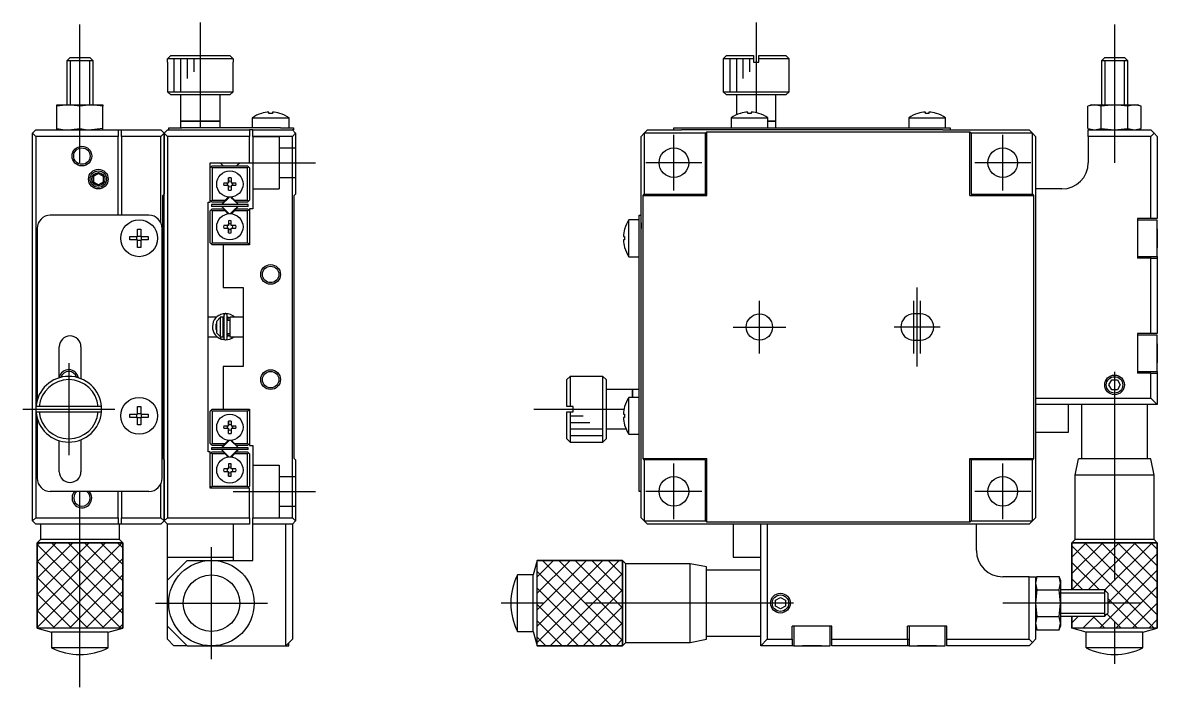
# Model space of a CAD drawing. Extents: x -7 to 351, y 10 to 246.
# Drawn here: x 178.4 to 350.9, y 83.6 to 184.7 of the extents above; entities that cross this region are included whole.
import ezdxf

# ---------------------------------------------------------------- set-up
doc = ezdxf.new("R2010")
doc.units = 0
doc.linetypes.add('CENTER', pattern=[50.8, 31.75, -6.35, 6.35, -6.35])
doc.linetypes.add('DASHED', pattern=[19.05, 12.7, -6.35])
doc.layers.get('0').update_dxf_attribs({"linetype": 'CONTINUOUS'})
doc.layers.add('CENTER', color=1, linetype='CENTER')

msp = doc.modelspace()

# ---------------------------------------------------------------- linework, layer by layer
at = {"color": 7, "linetype": 'CONTINUOUS'}
for p, q in [((185.56, 179.44), (185.31, 179.19)), ((185.56, 179.44), (188.56, 179.44)), ((188.81, 179.19), (188.56, 179.44)), ((200.37, 179.24), (200.88, 179.74)), ((200.88, 179.74), (209.84, 179.74)), ((209.84, 179.74), (210.34, 179.24)), ((285.38, 179.74), (284.88, 179.24)), ((285.38, 179.74), (289.48, 179.74)), ((289.48, 179.74), (289.48, 179.24)), ((290.28, 179.74), (294.38, 179.74)), ((290.28, 179.24), (290.28, 179.74)), ((294.88, 179.24), (294.38, 179.74)), ((342.88, 179.44), (342.63, 179.19)), ((342.88, 179.44), (345.88, 179.44)), ((346.13, 179.19), (345.88, 179.44)), ((185.31, 179.19), (185.06, 178.94)), ((189.06, 178.94), (185.06, 178.94)), ((185.06, 178.94), (185.06, 172.24)), ((189.06, 178.94), (188.81, 179.19)), ((189.06, 172.24), (189.06, 178.94)), ((200.36, 178.74), (200.37, 178.74)), ((200.36, 178.74), (200.36, 174.24)), ((210.34, 179.24), (200.37, 179.24)), ((200.37, 178.74), (200.37, 179.24)), ((210.34, 179.24), (210.34, 178.74)), ((210.34, 178.74), (210.36, 178.74)), ((210.36, 174.24), (210.36, 178.74)), ((289.48, 179.24), (284.88, 179.24)), ((284.88, 179.24), (284.88, 174.24)), ((289.48, 179.24), (289.48, 178.74)), ((289.48, 178.74), (290.28, 178.74)), ((294.88, 179.24), (290.28, 179.24)), ((290.28, 178.74), (290.28, 179.24)), ((294.88, 174.24), (294.88, 179.24)), ((342.63, 179.19), (342.38, 178.94)), ((346.38, 178.94), (342.38, 178.94)), ((342.38, 178.94), (342.38, 172.24)), ((346.38, 178.94), (346.13, 179.19)), ((346.38, 172.24), (346.38, 178.94)), ((200.36, 174.24), (210.36, 174.24)), ((200.36, 174.24), (200.86, 173.74)), ((209.86, 173.74), (200.86, 173.74)), ((202.36, 173.74), (202.36, 169.74)), ((208.36, 169.74), (208.36, 173.74)), ((209.86, 173.74), (210.36, 174.24)), ((284.88, 174.24), (289.88, 174.24)), ((284.88, 174.24), (285.38, 173.74)), ((289.88, 173.74), (285.38, 173.74)), ((286.88, 173.74), (286.88, 170.72)), ((289.88, 174.24), (294.88, 174.24)), ((294.38, 173.74), (289.88, 173.74)), ((292.88, 169.74), (292.88, 173.74)), ((294.38, 173.74), (294.88, 174.24)), ((185.31, 172.24), (183.56, 172.04)), ((183.56, 172.04), (183.56, 172.24)), ((183.56, 172.24), (185.31, 172.24)), ((183.56, 168.63), (183.56, 172.04)), ((187.06, 172.04), (185.31, 172.24)), ((185.31, 172.24), (188.81, 172.24)), ((188.81, 172.24), (187.06, 172.04)), ((187.06, 168.63), (187.06, 172.04)), ((188.81, 172.24), (190.56, 172.24)), ((190.56, 172.04), (188.81, 172.24)), ((190.56, 172.04), (188.81, 172.24)), ((190.56, 172.24), (190.56, 172.04)), ((190.56, 168.44), (190.56, 172.04)), ((214.66, 170.93), (214.66, 170.94)), ((215.8, 170.93), (215.8, 171.12)), ((216.32, 170.93), (215.8, 170.93)), ((216.32, 171.12), (216.32, 170.93)), ((217.46, 170.94), (217.46, 170.93)), ((287.48, 170.93), (287.48, 170.94)), ((288.62, 170.93), (288.62, 171.12)), ((289.14, 170.93), (288.62, 170.93)), ((289.14, 171.12), (289.14, 170.93)), ((290.28, 170.94), (290.28, 170.93)), ((314.48, 170.93), (314.48, 170.94)), ((315.62, 170.93), (315.62, 171.12)), ((316.14, 170.93), (315.62, 170.93)), ((316.14, 171.12), (316.14, 170.93)), ((317.28, 170.94), (317.28, 170.93)), ((341.35, 172.24), (340.34, 172.04)), ((340.88, 172.24), (340.34, 172.04)), ((340.34, 168.63), (340.34, 172.04)), ((340.88, 172.24), (341.35, 172.24)), ((342.36, 172.04), (341.35, 172.24)), ((341.35, 172.24), (344.38, 172.24)), ((344.38, 172.24), (342.36, 172.04)), ((342.36, 168.63), (342.36, 172.04)), ((346.4, 172.04), (344.38, 172.24)), ((344.38, 172.24), (347.41, 172.24)), ((347.41, 172.24), (346.4, 172.04)), ((346.4, 168.63), (346.4, 172.04)), ((348.42, 172.04), (347.41, 172.24)), ((347.41, 172.24), (347.88, 172.24)), ((348.42, 172.04), (347.88, 172.24)), ((348.42, 168.63), (348.42, 172.04)), ((202.36, 169.74), (208.36, 169.74)), ((208.36, 169.74), (202.36, 169.74)), ((202.36, 169.74), (202.36, 168.74)), ((208.36, 168.74), (208.36, 169.74)), ((213.26, 170.28), (218.86, 170.28)), ((213.26, 170.28), (213.26, 168.74)), ((218.86, 168.74), (218.86, 170.28)), ((286.08, 170.28), (291.68, 170.28)), ((286.08, 170.28), (286.08, 168.74)), ((291.68, 168.74), (291.68, 170.28)), ((291.68, 169.74), (292.88, 169.74)), ((292.88, 169.74), (291.68, 169.74)), ((292.88, 168.74), (292.88, 169.74)), ((313.08, 170.28), (318.68, 170.28)), ((313.08, 170.28), (313.08, 168.74)), ((318.68, 168.74), (318.68, 170.28)), ((180.36, 168.44), (179.86, 167.94)), ((179.86, 167.94), (180.36, 167.44)), ((179.86, 108.94), (179.86, 167.94)), ((180.36, 168.44), (183.56, 168.44)), ((192.86, 167.44), (180.36, 167.44)), ((180.36, 167.44), (180.36, 125.94)), ((183.56, 168.63), (184.79, 168.46)), ((183.56, 168.44), (183.56, 168.63)), ((183.56, 168.44), (190.56, 168.44)), ((184.79, 168.46), (185.16, 168.44)), ((185.16, 168.44), (185.31, 168.44)), ((185.31, 168.44), (187.06, 168.63)), ((187.06, 168.63), (188.22, 168.44)), ((190.56, 168.63), (188.81, 168.44)), ((190.56, 168.44), (192.86, 168.44)), ((192.86, 168.44), (193.36, 168.44)), ((192.86, 168.44), (192.86, 167.44)), ((192.86, 155.44), (192.86, 167.44)), ((193.36, 168.44), (199.36, 168.44)), ((193.36, 167.44), (193.36, 168.44)), ((193.36, 167.44), (193.36, 155.44)), ((199.36, 167.44), (193.36, 167.44)), ((199.36, 168.44), (199.86, 167.94)), ((199.86, 167.94), (199.36, 167.44)), ((199.36, 154.31), (199.36, 167.44)), ((200.36, 168.44), (199.86, 167.94)), ((199.86, 167.94), (200.36, 167.44)), ((199.86, 108.94), (199.86, 167.94)), ((199.86, 167.94), (199.86, 158.64)), ((200.36, 168.44), (212.86, 168.44)), ((212.86, 167.44), (200.36, 167.44)), ((200.36, 167.44), (200.36, 109.44)), ((200.56, 168.44), (200.56, 168.74)), ((200.56, 168.74), (202.56, 168.74)), ((217.56, 168.74), (202.56, 168.74)), ((213.36, 168.44), (212.86, 168.44)), ((212.86, 168.44), (212.86, 167.44)), ((212.86, 163.44), (212.86, 167.44)), ((213.36, 168.44), (219.36, 168.44)), ((213.36, 167.44), (213.36, 168.44)), ((213.36, 167.44), (213.36, 156.44)), ((219.36, 167.44), (213.36, 167.44)), ((217.56, 168.74), (219.56, 168.74)), ((219.56, 168.44), (219.36, 168.44)), ((219.36, 168.44), (219.86, 167.94)), ((219.86, 167.94), (219.36, 167.44)), ((219.36, 109.44), (219.36, 167.44)), ((219.56, 168.74), (219.56, 168.44)), ((219.86, 167.94), (219.86, 158.64)), ((272.88, 167.94), (272.38, 167.44)), ((272.38, 109.44), (272.38, 167.44)), ((273.38, 168.44), (272.88, 167.94)), ((272.88, 167.94), (272.88, 158.64)), ((282.18, 167.94), (272.88, 167.94)), ((273.38, 168.44), (278.51, 168.44)), ((277.38, 168.44), (277.38, 168.74)), ((277.38, 168.74), (279.38, 168.74)), ((279.38, 168.44), (278.51, 168.44)), ((279.38, 168.74), (317.38, 168.74)), ((317.38, 168.44), (279.38, 168.44)), ((282.18, 167.94), (282.38, 168.14)), ((282.18, 158.64), (282.18, 167.94)), ((282.38, 158.44), (282.38, 168.14)), ((282.38, 168.14), (322.38, 168.14)), ((317.38, 168.74), (319.38, 168.74)), ((318.25, 168.44), (317.38, 168.44)), ((318.25, 168.44), (331.38, 168.44)), ((319.38, 168.74), (319.38, 168.44)), ((322.38, 158.44), (322.38, 168.14)), ((322.38, 168.14), (322.58, 167.94)), ((322.58, 167.94), (322.58, 158.64)), ((331.88, 167.94), (322.58, 167.94)), ((331.88, 167.94), (331.38, 168.44)), ((331.88, 158.64), (331.88, 167.94)), ((332.38, 167.44), (331.88, 167.94)), ((332.38, 167.44), (332.38, 109.44)), ((340.34, 168.63), (341.35, 168.44)), ((340.34, 168.63), (340.88, 168.44)), ((340.38, 167.44), (340.38, 168.44)), ((340.38, 168.44), (349.88, 168.44)), ((340.38, 167.44), (340.38, 163.44)), ((349.88, 167.44), (340.38, 167.44)), ((341.35, 168.44), (342.36, 168.63)), ((342.36, 168.63), (344.38, 168.44)), ((344.38, 168.44), (346.4, 168.63)), ((346.4, 168.63), (347.41, 168.44)), ((347.41, 168.44), (348.42, 168.63)), ((347.88, 168.44), (348.42, 168.63)), ((350.38, 167.94), (349.88, 168.44)), ((350.38, 167.94), (349.88, 167.44)), ((349.88, 154.94), (349.88, 167.44)), ((350.88, 167.44), (350.38, 167.94)), ((350.88, 167.44), (350.88, 154.94)), ((206.86, 163.44), (212.86, 163.44)), ((206.86, 157.44), (206.86, 163.44)), ((206.86, 162.64), (207.01, 162.79)), ((207.16, 162.94), (207.01, 162.79)), ((207.01, 162.79), (207.16, 162.64)), ((207.16, 162.94), (212.56, 162.94)), ((207.16, 162.64), (207.16, 157.74)), ((212.56, 162.64), (207.16, 162.64)), ((208.36, 163.44), (208.61, 163.19)), ((208.61, 163.19), (208.86, 162.94)), ((210.86, 162.94), (211.11, 163.19)), ((211.11, 163.19), (211.36, 163.44)), ((212.71, 162.79), (212.56, 162.94)), ((212.56, 162.64), (212.71, 162.79)), ((212.56, 157.74), (212.56, 162.64)), ((212.71, 162.79), (212.86, 162.64)), ((212.86, 162.64), (212.86, 157.74)), ((189.11, 161.37), (189.86, 161.8)), ((189.86, 161.8), (189.11, 161.37)), ((189.11, 160.5), (189.11, 161.37)), ((189.11, 161.37), (189.11, 160.5)), ((189.86, 160.07), (189.11, 160.5)), ((189.11, 160.5), (189.86, 160.07)), ((189.86, 161.8), (190.61, 161.37)), ((190.61, 160.5), (189.86, 160.07)), ((190.61, 161.37), (190.61, 160.5)), ((209.66, 160.39), (209.66, 161.12)), ((209.66, 161.12), (209.66, 160.57)), ((209.66, 160.57), (209.66, 160.39)), ((210.06, 161.12), (210.06, 160.39)), ((208.93, 160.39), (209.66, 160.39)), ((209.66, 159.99), (208.93, 159.99)), ((209.66, 159.26), (209.66, 159.99)), ((209.66, 159.99), (209.66, 159.8)), ((209.66, 159.26), (209.66, 159.8)), ((210.06, 160.39), (210.79, 160.39)), ((210.79, 159.99), (210.06, 159.99)), ((210.06, 159.99), (210.06, 159.26)), ((336.38, 159.44), (332.38, 159.44)), ((199.66, 158.44), (199.86, 158.64)), ((199.66, 118.44), (199.66, 158.44)), ((206.56, 157.44), (206.86, 157.44)), ((206.56, 119.44), (206.56, 157.44)), ((207.01, 157.59), (206.86, 157.74)), ((207.16, 157.74), (207.01, 157.59)), ((207.01, 157.59), (207.16, 157.44)), ((212.66, 157.09), (207.06, 157.09)), ((207.06, 157.09), (207.06, 156.79)), ((207.16, 157.74), (209.16, 157.74)), ((208.86, 157.44), (207.16, 157.44)), ((209.68, 158.17), (208.62, 157.11)), ((208.66, 157.09), (209.75, 158.17)), ((208.86, 157.44), (209.16, 157.74)), ((209.16, 157.74), (209.62, 158.2)), ((211.1, 157.11), (210.03, 158.17)), ((210.1, 158.2), (210.56, 157.74)), ((210.56, 157.74), (212.56, 157.74)), ((210.56, 157.74), (210.86, 157.44)), ((212.56, 157.44), (210.86, 157.44)), ((212.71, 157.59), (212.56, 157.74)), ((212.56, 157.44), (212.71, 157.59)), ((212.66, 156.79), (212.66, 157.09)), ((212.86, 157.74), (212.71, 157.59)), ((219.66, 158.44), (219.86, 158.64)), ((219.66, 118.44), (219.66, 158.44)), ((272.68, 158.44), (272.88, 158.64)), ((272.68, 118.44), (272.68, 158.44)), ((272.68, 158.44), (282.38, 158.44)), ((272.88, 158.64), (282.18, 158.64)), ((282.38, 158.44), (282.18, 158.64)), ((282.38, 158.44), (282.18, 158.64)), ((322.38, 158.44), (332.08, 158.44)), ((322.58, 158.64), (331.88, 158.64)), ((331.88, 158.64), (332.08, 158.44)), ((332.08, 158.44), (332.08, 118.44)), ((197.56, 155.44), (182.56, 155.44)), ((206.86, 156.14), (207.01, 156.29)), ((206.86, 151.24), (206.86, 156.14)), ((207.16, 156.44), (207.01, 156.29)), ((207.01, 156.29), (207.16, 156.14)), ((212.66, 156.79), (207.06, 156.79)), ((207.16, 156.44), (208.86, 156.44)), ((207.16, 156.14), (207.16, 151.24)), ((209.16, 156.14), (207.16, 156.14)), ((208.62, 156.76), (209.68, 155.7)), ((209.16, 156.14), (208.86, 156.44)), ((209.62, 155.67), (209.16, 156.14)), ((210.53, 156.27), (209.96, 155.7)), ((210.03, 155.7), (211.1, 156.76)), ((210.56, 156.14), (210.1, 155.67)), ((211.05, 156.79), (210.53, 156.27)), ((210.86, 156.44), (210.56, 156.14)), ((212.56, 156.14), (210.56, 156.14)), ((210.86, 156.44), (212.56, 156.44)), ((212.71, 156.29), (212.56, 156.44)), ((212.56, 156.14), (212.71, 156.29)), ((212.56, 151.24), (212.56, 156.14)), ((212.71, 156.29), (212.86, 156.14)), ((212.86, 156.44), (212.86, 150.94)), ((213.36, 156.44), (212.86, 156.44)), ((272.08, 155.44), (272.38, 155.44)), ((272.08, 153.44), (272.08, 155.44)), ((209.66, 153.89), (208.93, 153.89)), ((209.66, 154.62), (209.66, 153.89)), ((209.66, 154.62), (209.66, 154.07)), ((209.66, 153.89), (209.66, 154.07)), ((210.06, 153.89), (210.06, 154.62)), ((210.79, 153.89), (210.06, 153.89)), ((270.54, 149.14), (270.54, 154.74)), ((272.08, 154.74), (270.54, 154.74)), ((272.38, 154.31), (272.38, 153.44)), ((349.88, 154.94), (347.88, 154.94)), ((347.88, 154.94), (347.88, 148.94)), ((350.88, 154.69), (347.88, 154.69)), ((350.88, 154.94), (349.88, 154.94)), ((350.88, 151.94), (350.88, 154.69)), ((350.88, 149.19), (350.88, 154.69)), ((180.56, 153.44), (180.56, 127.34)), ((194.66, 151.68), (194.66, 152.2)), ((194.66, 152.2), (195.8, 152.2)), ((195.73, 151.68), (195.73, 152.2)), ((195.8, 153.34), (196.32, 153.34)), ((195.8, 152.2), (195.8, 153.34)), ((195.8, 152.27), (196.32, 152.27)), ((196.32, 153.34), (196.32, 152.2)), ((196.32, 152.2), (197.46, 152.2)), ((196.39, 152.2), (196.39, 151.68)), ((197.46, 152.2), (197.46, 151.68)), ((199.56, 115.44), (199.56, 153.44)), ((208.93, 153.49), (209.66, 153.49)), ((209.66, 153.49), (209.66, 152.76)), ((209.66, 153.3), (209.66, 153.49)), ((209.66, 152.76), (209.66, 153.3)), ((210.06, 153.49), (210.79, 153.49)), ((210.06, 152.76), (210.06, 153.49)), ((269.7, 152.2), (269.89, 152.2)), ((269.88, 153.34), (269.89, 153.34)), ((269.89, 152.2), (269.89, 151.68)), ((272.08, 115.44), (272.08, 153.44)), ((350.88, 152.66), (350.88, 153.38)), ((350.88, 153.38), (350.88, 152.66)), ((350.88, 151.22), (350.88, 152.66)), ((350.88, 152.66), (350.88, 151.22)), ((350.88, 149.19), (350.88, 151.94)), ((195.8, 151.68), (194.66, 151.68)), ((195.8, 150.54), (195.8, 151.68)), ((196.32, 151.61), (195.8, 151.61)), ((196.32, 150.54), (195.8, 150.54)), ((196.32, 151.68), (196.32, 150.54)), ((197.46, 151.68), (196.32, 151.68)), ((207.01, 151.09), (206.86, 151.24)), ((207.16, 151.24), (207.01, 151.09)), ((207.01, 151.09), (207.16, 150.94)), ((207.16, 151.24), (212.56, 151.24)), ((208.86, 150.94), (207.16, 150.94)), ((208.86, 150.94), (208.86, 144.44)), ((212.86, 150.94), (208.86, 150.94)), ((212.71, 151.09), (212.56, 151.24)), ((212.56, 150.94), (212.71, 151.09)), ((212.86, 151.24), (212.71, 151.09)), ((269.89, 151.68), (269.7, 151.68)), ((269.89, 150.54), (269.88, 150.53)), ((350.88, 150.49), (350.88, 151.22)), ((350.88, 151.22), (350.88, 150.49)), ((270.54, 149.14), (272.08, 149.14)), ((347.88, 149.19), (350.88, 149.19)), ((349.88, 148.94), (347.88, 148.94)), ((349.88, 148.94), (349.88, 149.19)), ((349.88, 137.44), (349.88, 148.94)), ((349.88, 148.94), (350.88, 148.94)), ((350.88, 149.19), (350.88, 148.94)), ((350.88, 148.94), (350.88, 137.44)), ((208.86, 144.44), (211.86, 144.44)), ((211.86, 144.44), (211.86, 132.44)), ((207.82, 139.94), (206.56, 139.94)), ((207.86, 139.35), (208.36, 139.88)), ((208.36, 139.94), (208.36, 139.88)), ((208.86, 139.94), (208.36, 139.94)), ((208.36, 139.88), (208.36, 136.99)), ((208.48, 140.35), (208.42, 140.33)), ((208.79, 139.94), (208.96, 139.97)), ((208.86, 136.94), (208.86, 139.94)), ((208.86, 139.84), (208.96, 139.64)), ((208.96, 140.24), (208.96, 136.74)), ((209.46, 136.74), (209.46, 140.24)), ((209.46, 139.97), (209.86, 139.85)), ((209.56, 139.94), (209.56, 139.44)), ((209.62, 139.94), (209.56, 139.94)), ((209.86, 139.94), (209.86, 136.94)), ((211.86, 139.94), (209.86, 139.94)), ((314.88, 140.44), (313.88, 140.44)), ((207.86, 137.52), (207.86, 139.35)), ((208.96, 139.44), (208.86, 139.44)), ((208.96, 139.44), (208.86, 139.44)), ((209.56, 139.44), (209.46, 139.44)), ((209.86, 139.44), (209.46, 139.44)), ((206.56, 136.94), (207.95, 136.94)), ((208.36, 136.99), (207.86, 137.52)), ((208.34, 136.69), (208.42, 136.66)), ((208.36, 136.99), (208.36, 136.94)), ((208.36, 136.94), (208.86, 136.94)), ((208.41, 136.66), (208.5, 136.94)), ((208.42, 136.68), (208.41, 136.67)), ((208.41, 136.67), (208.41, 136.67)), ((208.41, 136.67), (208.41, 136.66)), ((208.41, 136.66), (208.42, 136.66)), ((208.43, 136.73), (208.42, 136.72)), ((208.42, 136.72), (208.42, 136.7)), ((208.42, 136.7), (208.42, 136.69)), ((208.42, 136.69), (208.42, 136.68)), ((208.42, 136.66), (208.45, 136.64)), ((208.42, 136.66), (208.42, 136.66)), ((208.44, 136.76), (208.43, 136.75)), ((208.43, 136.75), (208.43, 136.73)), ((208.45, 136.8), (208.44, 136.78)), ((208.44, 136.78), (208.44, 136.76)), ((208.46, 136.82), (208.45, 136.8)), ((208.45, 136.64), (208.49, 136.63)), ((208.47, 136.86), (208.46, 136.84)), ((208.46, 136.84), (208.46, 136.82)), ((208.48, 136.88), (208.47, 136.86)), ((208.47, 136.63), (209.18, 136.5)), ((208.49, 136.9), (208.48, 136.88)), ((208.5, 136.92), (208.49, 136.9)), ((208.49, 136.63), (208.52, 136.62)), ((208.51, 136.94), (208.5, 136.92)), ((208.52, 136.62), (208.56, 136.61)), ((208.56, 136.61), (208.59, 136.6)), ((208.59, 136.6), (208.63, 136.6)), ((208.63, 136.6), (208.67, 136.6)), ((208.67, 136.6), (208.7, 136.6)), ((208.7, 136.6), (208.74, 136.6)), ((208.74, 136.6), (208.78, 136.6)), ((208.78, 136.6), (208.81, 136.6)), ((208.81, 136.6), (208.85, 136.61)), ((208.85, 136.61), (208.89, 136.62)), ((208.86, 137.44), (208.96, 137.44)), ((208.86, 137.44), (208.96, 137.44)), ((208.96, 137.35), (208.86, 137.15)), ((208.89, 136.62), (208.92, 136.63)), ((208.92, 136.63), (208.96, 136.64)), ((208.96, 136.64), (208.98, 136.64)), ((209.46, 137.44), (209.56, 137.44)), ((209.46, 137.44), (209.86, 137.44)), ((209.86, 137.14), (209.46, 137.01)), ((209.56, 137.44), (209.56, 137.04)), ((209.86, 136.94), (211.86, 136.94)), ((313.88, 136.44), (314.88, 136.44)), ((349.88, 137.44), (347.88, 137.44)), ((347.88, 137.44), (347.88, 131.44)), ((350.88, 137.19), (347.88, 137.19)), ((350.88, 137.44), (349.88, 137.44)), ((350.88, 134.44), (350.88, 137.19)), ((350.88, 131.69), (350.88, 137.19)), ((183.91, 130.72), (183.91, 135.44)), ((187.21, 135.44), (187.21, 130.58)), ((350.88, 135.16), (350.88, 135.88)), ((350.88, 135.88), (350.88, 135.16)), ((350.88, 133.72), (350.88, 135.16)), ((350.88, 135.16), (350.88, 133.72)), ((350.88, 131.69), (350.88, 134.44)), ((350.88, 132.99), (350.88, 133.72)), ((350.88, 133.72), (350.88, 132.99)), ((208.86, 132.44), (208.86, 125.94)), ((211.86, 132.44), (208.86, 132.44)), ((347.88, 131.69), (350.88, 131.69)), ((349.88, 131.44), (347.88, 131.44)), ((349.88, 127.64), (349.88, 131.44)), ((349.88, 131.44), (350.88, 131.44)), ((350.88, 131.69), (350.88, 131.44)), ((350.88, 131.44), (350.88, 126.64)), ((261.58, 130.94), (261.08, 130.44)), ((261.08, 126.34), (261.08, 130.44)), ((261.58, 130.94), (261.58, 126.34)), ((266.58, 130.94), (261.58, 130.94)), ((266.58, 125.94), (266.58, 130.94)), ((267.08, 130.44), (266.58, 130.94)), ((267.08, 130.44), (267.08, 125.94)), ((343.52, 129.64), (343.95, 130.39)), ((343.95, 128.89), (343.52, 129.64)), ((343.95, 130.39), (344.82, 130.39)), ((344.82, 130.39), (345.25, 129.64)), ((345.25, 129.64), (344.82, 128.89)), ((271.08, 128.94), (267.08, 128.94)), ((270.54, 122.14), (270.54, 127.74)), ((272.08, 127.74), (270.54, 127.74)), ((271.08, 127.74), (271.08, 128.94)), ((271.08, 128.94), (271.08, 127.74)), ((272.08, 128.94), (271.08, 128.94)), ((344.82, 128.89), (343.95, 128.89)), ((180.88, 126.34), (180.37, 126.34)), ((189.84, 126.34), (180.88, 126.34)), ((190.34, 126.34), (189.84, 126.34)), ((195.8, 126.34), (196.32, 126.34)), ((195.8, 125.2), (195.8, 126.34)), ((196.32, 126.34), (196.32, 125.2)), ((261.58, 126.34), (261.08, 126.34)), ((262.08, 126.34), (261.58, 126.34)), ((262.08, 125.54), (262.08, 126.34)), ((269.88, 126.34), (269.89, 126.34)), ((332.38, 127.64), (349.88, 127.64)), ((350.88, 126.64), (332.38, 126.64)), ((337.38, 122.44), (337.38, 126.64)), ((339.38, 126.64), (339.38, 118.39)), ((349.38, 118.39), (349.38, 126.64)), ((349.88, 127.64), (350.88, 126.64)), ((180.36, 125.94), (180.36, 109.44)), ((180.37, 125.54), (180.88, 125.54)), ((180.56, 124.54), (180.56, 115.44)), ((180.88, 125.54), (189.84, 125.54)), ((189.84, 125.54), (190.34, 125.54)), ((194.66, 124.68), (194.66, 125.2)), ((194.66, 125.2), (195.8, 125.2)), ((195.8, 124.68), (194.66, 124.68)), ((195.73, 124.68), (195.73, 125.2)), ((195.8, 125.27), (196.32, 125.27)), ((195.8, 123.54), (195.8, 124.68)), ((196.32, 124.61), (195.8, 124.61)), ((196.32, 125.2), (197.46, 125.2)), ((196.32, 124.68), (196.32, 123.54)), ((197.46, 124.68), (196.32, 124.68)), ((196.39, 125.2), (196.39, 124.68)), ((197.46, 125.2), (197.46, 124.68)), ((206.86, 125.64), (207.01, 125.79)), ((206.86, 120.74), (206.86, 125.64)), ((207.16, 125.94), (207.01, 125.79)), ((207.01, 125.79), (207.16, 125.64)), ((207.16, 125.94), (208.86, 125.94)), ((207.16, 125.64), (207.16, 120.74)), ((212.56, 125.64), (207.16, 125.64)), ((208.86, 125.94), (212.86, 125.94)), ((212.71, 125.79), (212.56, 125.94)), ((212.56, 125.64), (212.71, 125.79)), ((212.56, 120.74), (212.56, 125.64)), ((212.71, 125.79), (212.86, 125.64)), ((212.86, 125.94), (212.86, 120.44)), ((261.08, 121.44), (261.08, 125.54)), ((261.08, 125.54), (261.58, 125.54)), ((261.58, 125.54), (261.58, 120.94)), ((261.58, 125.54), (262.08, 125.54)), ((266.58, 120.94), (266.58, 125.94)), ((267.08, 125.94), (267.08, 121.44)), ((269.7, 125.2), (269.89, 125.2)), ((269.89, 124.68), (269.7, 124.68)), ((269.89, 125.2), (269.89, 124.68)), ((196.32, 123.54), (195.8, 123.54)), ((208.93, 123.39), (209.66, 123.39)), ((209.66, 122.99), (208.93, 122.99)), ((209.66, 123.39), (209.66, 124.12)), ((209.66, 124.12), (209.66, 123.57)), ((209.66, 123.57), (209.66, 123.39)), ((209.66, 122.26), (209.66, 122.99)), ((209.66, 122.99), (209.66, 122.8)), ((209.66, 122.26), (209.66, 122.8)), ((210.06, 124.12), (210.06, 123.39)), ((210.06, 123.39), (210.79, 123.39)), ((210.79, 122.99), (210.06, 122.99)), ((210.06, 122.99), (210.06, 122.26)), ((267.08, 122.94), (270.1, 122.94)), ((269.89, 123.54), (269.88, 123.53)), ((183.91, 116.44), (183.91, 121.15)), ((187.21, 121.29), (187.21, 116.44)), ((209.68, 121.17), (208.62, 120.11)), ((209.16, 120.74), (209.62, 121.2)), ((209.19, 120.61), (209.75, 121.17)), ((211.1, 120.11), (210.03, 121.17)), ((210.1, 121.2), (210.56, 120.74)), ((261.08, 121.44), (261.58, 120.94)), ((261.58, 120.94), (266.58, 120.94)), ((266.58, 120.94), (267.08, 121.44)), ((270.54, 122.14), (272.08, 122.14)), ((332.38, 122.44), (337.38, 122.44)), ((206.86, 119.44), (206.56, 119.44)), ((207.01, 120.59), (206.86, 120.74)), ((206.86, 113.94), (206.86, 119.44)), ((206.86, 119.14), (207.01, 119.29)), ((207.16, 120.74), (207.01, 120.59)), ((207.01, 120.59), (207.16, 120.44)), ((207.16, 119.44), (207.01, 119.29)), ((207.01, 119.29), (207.16, 119.14)), ((212.66, 120.09), (207.06, 120.09)), ((207.06, 120.09), (207.06, 119.79)), ((212.66, 119.79), (207.06, 119.79)), ((207.16, 120.74), (209.16, 120.74)), ((208.86, 120.44), (207.16, 120.44)), ((207.16, 119.44), (208.86, 119.44)), ((207.16, 119.14), (207.16, 114.24)), ((209.16, 119.14), (207.16, 119.14)), ((208.62, 119.76), (209.68, 118.7)), ((208.66, 120.09), (209.19, 120.61)), ((208.86, 120.44), (209.16, 120.74)), ((209.16, 119.14), (208.86, 119.44)), ((209.62, 118.67), (209.16, 119.14)), ((211.05, 119.79), (209.96, 118.7)), ((210.03, 118.7), (211.1, 119.76)), ((210.56, 119.14), (210.1, 118.67)), ((210.56, 120.74), (212.56, 120.74)), ((210.56, 120.74), (210.86, 120.44)), ((210.86, 119.44), (210.56, 119.14)), ((212.56, 119.14), (210.56, 119.14)), ((212.56, 120.44), (210.86, 120.44)), ((210.86, 119.44), (212.56, 119.44)), ((212.71, 120.59), (212.56, 120.74)), ((212.56, 120.44), (212.71, 120.59)), ((212.71, 119.29), (212.56, 119.44)), ((212.56, 119.14), (212.71, 119.29)), ((212.56, 114.24), (212.56, 119.14)), ((212.66, 119.79), (212.66, 120.09)), ((212.86, 120.74), (212.71, 120.59)), ((212.71, 119.29), (212.86, 119.14)), ((212.86, 120.44), (213.36, 120.44)), ((212.86, 119.14), (212.86, 114.24)), ((213.36, 120.44), (213.36, 109.44)), ((199.86, 118.24), (199.66, 118.44)), ((199.86, 118.24), (199.86, 108.94)), ((209.66, 117.62), (209.66, 116.89)), ((209.66, 117.62), (209.66, 117.07)), ((210.06, 116.89), (210.06, 117.62)), ((219.86, 118.24), (219.66, 118.44)), ((219.86, 118.24), (219.86, 108.94)), ((272.88, 118.24), (272.68, 118.44)), ((272.68, 118.44), (282.38, 118.44)), ((272.88, 118.24), (272.68, 118.44)), ((272.88, 118.24), (272.88, 108.94)), ((282.18, 118.24), (272.88, 118.24)), ((282.18, 108.94), (282.18, 118.24)), ((282.38, 108.74), (282.38, 118.44)), ((322.38, 108.74), (322.38, 118.44)), ((322.58, 118.24), (322.38, 118.44)), ((322.38, 118.44), (332.08, 118.44)), ((322.58, 118.24), (322.38, 118.44)), ((322.58, 118.24), (322.58, 108.94)), ((331.88, 118.24), (322.58, 118.24)), ((332.08, 118.44), (331.88, 118.24)), ((331.88, 108.94), (331.88, 118.24)), ((338.38, 115.89), (338.88, 118.39)), ((339.38, 118.39), (338.88, 118.39)), ((347.55, 118.39), (338.88, 118.39)), ((347.4, 118.39), (339.13, 118.39)), ((339.38, 118.39), (339.13, 118.39)), ((349.63, 118.39), (347.4, 118.39)), ((349.88, 118.39), (347.55, 118.39)), ((349.88, 118.39), (349.38, 118.39)), ((349.63, 118.39), (349.38, 118.39)), ((350.38, 115.89), (349.88, 118.39)), ((209.66, 116.89), (208.93, 116.89)), ((208.93, 116.49), (209.66, 116.49)), ((209.66, 116.89), (209.66, 117.07)), ((209.66, 116.49), (209.66, 115.76)), ((209.66, 116.3), (209.66, 116.49)), ((209.66, 115.76), (209.66, 116.3)), ((210.79, 116.89), (210.06, 116.89)), ((210.06, 115.76), (210.06, 116.49)), ((210.06, 116.49), (210.79, 116.49)), ((347.83, 115.89), (338.38, 115.89)), ((338.38, 106.14), (338.38, 115.89)), ((350.38, 115.89), (347.83, 115.89)), ((350.38, 106.14), (350.38, 115.89)), ((199.36, 109.44), (199.36, 114.56)), ((207.01, 114.09), (206.86, 114.24)), ((212.86, 113.94), (206.86, 113.94)), ((207.16, 114.24), (207.01, 114.09)), ((207.01, 114.09), (207.16, 113.94)), ((207.16, 114.24), (212.56, 114.24)), ((212.71, 114.09), (212.56, 114.24)), ((212.56, 113.94), (212.71, 114.09)), ((212.86, 114.24), (212.71, 114.09)), ((212.86, 109.44), (212.86, 113.94)), ((272.08, 113.44), (272.08, 115.44)), ((197.56, 113.44), (182.56, 113.44)), ((192.86, 109.44), (192.86, 113.44)), ((193.36, 113.44), (193.36, 109.44)), ((272.38, 113.44), (272.08, 113.44)), ((180.36, 109.44), (179.86, 108.94)), ((179.86, 108.94), (180.36, 108.44)), ((180.36, 109.44), (192.86, 109.44)), ((192.86, 109.44), (192.86, 108.44)), ((193.36, 109.44), (199.36, 109.44)), ((193.36, 108.44), (193.36, 109.44)), ((199.36, 109.44), (199.86, 108.94)), ((199.86, 108.94), (199.36, 108.44)), ((200.36, 109.44), (199.86, 108.94)), ((199.86, 108.94), (200.36, 108.44)), ((200.36, 109.44), (212.86, 109.44)), ((212.86, 109.44), (212.86, 108.44)), ((213.36, 109.44), (219.36, 109.44)), ((213.36, 108.44), (213.36, 109.44)), ((219.36, 109.44), (219.86, 108.94)), ((219.86, 108.94), (219.36, 108.44)), ((272.38, 109.44), (272.88, 108.94)), ((272.88, 108.94), (282.18, 108.94)), ((272.88, 108.94), (273.38, 108.44)), ((282.38, 108.74), (282.18, 108.94)), ((322.38, 108.74), (282.38, 108.74)), ((322.58, 108.94), (322.38, 108.74)), ((322.58, 108.94), (331.88, 108.94)), ((331.38, 108.44), (331.88, 108.94)), ((331.88, 108.94), (332.38, 109.44)), ((192.86, 108.44), (180.36, 108.44)), ((181.06, 108.44), (181.06, 106.14)), ((193.36, 108.44), (192.86, 108.44)), ((193.06, 106.14), (193.06, 108.44)), ((199.36, 108.44), (193.36, 108.44)), ((200.36, 103.44), (200.36, 108.44)), ((212.86, 108.44), (200.36, 108.44)), ((210.36, 108.44), (210.36, 103.44)), ((213.36, 102.94), (213.36, 108.44)), ((219.36, 108.44), (213.36, 108.44)), ((218.36, 89.94), (218.36, 108.44)), ((219.36, 108.44), (219.36, 90.94)), ((291.58, 108.44), (273.38, 108.44)), ((286.38, 108.44), (286.38, 103.44)), ((290.58, 89.94), (290.58, 108.44)), ((291.58, 108.44), (291.58, 90.94)), ((323.38, 108.44), (291.58, 108.44)), ((323.38, 108.44), (291.58, 108.44)), ((323.38, 104.44), (323.38, 108.44)), ((331.38, 108.44), (323.38, 108.44)), ((181.06, 106.14), (180.56, 105.64)), ((180.56, 92.64), (180.56, 105.64)), ((180.56, 105.64), (193.56, 105.64)), ((193.06, 106.14), (181.06, 106.14)), ((193.56, 105.64), (193.06, 106.14)), ((193.56, 105.64), (193.56, 92.64)), ((337.88, 105.64), (338.38, 106.14)), ((348.12, 105.64), (337.88, 105.64)), ((337.88, 105.64), (350.88, 105.64)), ((337.88, 105.64), (337.88, 98.44)), ((347.83, 106.14), (338.38, 106.14)), ((350.38, 106.14), (347.83, 106.14)), ((350.88, 105.64), (350.38, 106.14)), ((350.88, 105.64), (350.88, 92.64)), ((200.36, 103.44), (210.36, 103.44)), ((200.36, 99.94), (200.36, 103.44)), ((203.36, 102.94), (200.36, 99.94)), ((203.36, 102.94), (207.06, 102.94)), ((207.06, 102.94), (213.36, 102.94)), ((210.36, 103.44), (210.36, 102.94)), ((256.58, 102.94), (255.99, 100.74)), ((256.58, 102.94), (269.58, 102.94)), ((256.58, 89.94), (256.58, 102.94)), ((269.58, 92.7), (269.58, 102.94)), ((270.08, 102.44), (269.58, 102.94)), ((269.58, 102.94), (269.58, 89.94)), ((270.08, 92.99), (270.08, 102.44)), ((279.83, 102.44), (270.08, 102.44)), ((279.83, 92.99), (279.83, 102.44)), ((282.33, 101.94), (279.83, 102.44)), ((282.33, 101.44), (282.33, 101.94)), ((282.33, 93.27), (282.33, 101.94)), ((286.38, 103.44), (290.58, 103.44)), ((253.58, 93.96), (253.58, 100.74)), ((255.99, 100.74), (253.58, 100.74)), ((255.99, 93.96), (255.99, 100.74)), ((282.33, 93.42), (282.33, 101.69)), ((282.33, 101.44), (282.33, 101.69)), ((290.58, 101.44), (282.33, 101.44)), ((331.38, 100.44), (327.38, 100.44)), ((331.38, 90.94), (331.38, 100.44)), ((331.38, 100.44), (332.38, 100.44)), ((332.58, 100.48), (332.38, 99.47)), ((332.58, 100.48), (332.38, 99.94)), ((332.38, 100.44), (332.38, 90.94)), ((332.58, 100.48), (335.98, 100.48)), ((336.18, 99.47), (335.98, 100.48)), ((336.18, 99.94), (335.98, 100.48)), ((200.36, 92.94), (200.36, 99.94)), ((332.38, 99.47), (332.58, 98.46)), ((332.58, 98.46), (332.38, 96.44)), ((332.58, 98.46), (335.98, 98.46)), ((335.98, 98.46), (336.18, 99.47)), ((336.18, 96.44), (335.98, 98.46)), ((336.18, 99.94), (336.18, 99.47)), ((336.18, 99.47), (336.18, 96.44)), ((342.88, 98.44), (336.18, 98.44)), ((342.88, 94.44), (342.88, 98.44)), ((343.13, 98.19), (342.88, 98.44)), ((292.83, 96.87), (293.58, 97.3)), ((292.83, 96), (292.83, 96.87)), ((293.58, 97.3), (294.33, 96.87)), ((294.33, 96.87), (294.33, 96)), ((343.38, 97.94), (343.13, 98.19)), ((343.38, 97.94), (343.38, 94.94)), ((293.58, 95.57), (292.83, 96)), ((294.33, 96), (293.58, 95.57)), ((332.38, 96.44), (332.58, 94.42)), ((335.98, 94.42), (336.18, 96.44)), ((336.18, 96.44), (336.18, 93.41)), ((343.13, 94.69), (343.38, 94.94)), ((253.58, 92.14), (253.58, 93.96)), ((255.99, 92.14), (255.99, 93.96)), ((282.33, 91.19), (282.33, 93.42)), ((282.33, 90.94), (282.33, 93.27)), ((332.58, 94.42), (332.38, 93.41)), ((332.38, 93.41), (332.58, 92.4)), ((332.58, 94.42), (335.98, 94.42)), ((336.18, 93.41), (335.98, 94.42)), ((335.98, 92.4), (336.18, 93.41)), ((336.18, 94.44), (342.88, 94.44)), ((336.18, 93.41), (336.18, 92.94)), ((337.88, 94.44), (337.88, 92.64)), ((342.88, 94.44), (343.13, 94.69)), ((180.56, 92.64), (182.76, 92.05)), ((193.56, 92.64), (180.56, 92.64)), ((191.36, 92.05), (182.76, 92.05)), ((182.76, 92.05), (182.76, 89.64)), ((191.36, 92.05), (193.56, 92.64)), ((191.36, 89.64), (191.36, 92.05)), ((200.36, 90.94), (200.36, 92.94)), ((200.36, 92.94), (203.36, 89.94)), ((253.58, 92.14), (255.99, 92.14)), ((255.99, 92.14), (256.58, 89.94)), ((256.58, 89.94), (256.58, 92.7)), ((270.08, 90.44), (270.08, 92.99)), ((279.83, 90.44), (279.83, 92.99)), ((301.38, 92.94), (295.38, 92.94)), ((295.38, 90.94), (295.38, 92.94)), ((295.63, 92.94), (295.63, 89.94)), ((301.13, 89.94), (301.13, 92.94)), ((301.38, 90.94), (301.38, 92.94)), ((318.88, 92.94), (312.88, 92.94)), ((312.88, 90.94), (312.88, 92.94)), ((313.13, 92.94), (313.13, 89.94)), ((318.63, 89.94), (318.63, 92.94)), ((318.88, 90.94), (318.88, 92.94)), ((332.38, 92.94), (332.58, 92.4)), ((332.58, 92.4), (335.98, 92.4)), ((335.98, 92.4), (336.18, 92.94)), ((350.88, 92.64), (337.88, 92.64)), ((340.08, 92.05), (337.88, 92.64)), ((346.86, 92.05), (340.08, 92.05)), ((340.08, 89.64), (340.08, 92.05)), ((348.68, 92.05), (346.86, 92.05)), ((350.88, 92.64), (348.12, 92.64)), ((348.68, 92.05), (350.88, 92.64)), ((348.68, 89.64), (348.68, 92.05)), ((200.36, 90.94), (201.36, 89.94)), ((203.36, 89.94), (201.36, 89.94)), ((203.36, 89.94), (207.06, 89.94)), ((207.06, 89.94), (218.36, 89.94)), ((219.36, 90.94), (218.36, 89.94)), ((218.36, 89.94), (218.81, 89.94)), ((218.81, 89.94), (218.81, 90.39)), ((269.58, 89.94), (256.58, 89.94)), ((269.58, 89.94), (270.08, 90.44)), ((270.08, 90.44), (279.83, 90.44)), ((279.83, 90.44), (282.33, 90.94)), ((282.33, 90.94), (282.33, 91.44)), ((282.33, 91.19), (282.33, 91.44)), ((282.33, 91.44), (290.58, 91.44)), ((291.58, 90.94), (290.58, 89.94)), ((295.38, 89.94), (290.58, 89.94)), ((291.58, 90.94), (295.38, 90.94)), ((295.38, 90.94), (295.38, 89.94)), ((295.63, 89.94), (295.38, 89.94)), ((295.63, 89.94), (298.38, 89.94)), ((295.63, 89.94), (301.13, 89.94)), ((296.94, 89.94), (297.66, 89.94)), ((297.66, 89.94), (296.94, 89.94)), ((297.66, 89.94), (299.1, 89.94)), ((299.1, 89.94), (297.66, 89.94)), ((298.38, 89.94), (301.13, 89.94)), ((299.1, 89.94), (299.83, 89.94)), ((299.83, 89.94), (299.1, 89.94)), ((301.38, 90.94), (312.88, 90.94)), ((301.38, 89.94), (301.38, 90.94)), ((312.88, 89.94), (301.38, 89.94)), ((312.88, 90.94), (313.13, 90.94)), ((312.88, 90.94), (312.88, 89.94)), ((313.13, 89.94), (312.88, 89.94)), ((313.13, 89.94), (315.88, 89.94)), ((313.13, 89.94), (318.63, 89.94)), ((314.44, 89.94), (315.16, 89.94)), ((315.16, 89.94), (314.44, 89.94)), ((315.16, 89.94), (316.6, 89.94)), ((316.6, 89.94), (315.16, 89.94)), ((315.88, 89.94), (318.63, 89.94)), ((316.6, 89.94), (317.33, 89.94)), ((317.33, 89.94), (316.6, 89.94)), ((318.88, 90.94), (331.38, 90.94)), ((318.88, 89.94), (318.88, 90.94)), ((331.38, 89.94), (318.88, 89.94)), ((331.88, 90.44), (331.38, 90.94)), ((331.38, 89.94), (331.88, 90.44)), ((331.88, 90.44), (332.38, 90.94)), ((191.36, 89.64), (182.76, 89.64)), ((346.86, 89.64), (340.08, 89.64)), ((348.68, 89.64), (346.86, 89.64))]:
    msp.add_line(p, q, dxfattribs=at)
at = {"color": 3, "linetype": 'CONTINUOUS'}
for p, q in [((185.56, 178.94), (185.56, 172.24)), ((188.56, 172.24), (188.56, 178.94)), ((201.36, 179.24), (201.36, 174.24)), ((202.36, 179.24), (202.36, 174.24)), ((203.36, 179.24), (203.36, 176.24)), ((204.36, 179.24), (204.36, 177.24)), ((285.88, 179.24), (285.88, 174.24)), ((286.88, 179.24), (286.88, 174.24)), ((287.88, 179.24), (287.88, 176.24)), ((288.88, 179.24), (288.88, 177.24)), ((342.88, 178.94), (342.88, 172.24)), ((345.88, 172.24), (345.88, 178.94)), ((261.58, 124.94), (263.58, 124.94)), ((261.58, 123.94), (264.58, 123.94)), ((261.58, 122.94), (266.58, 122.94)), ((261.58, 121.94), (266.58, 121.94)), ((193.56, 105.64), (180.56, 105.64)), ((180.56, 105.64), (180.56, 92.64)), ((180.96, 105.64), (180.56, 105.24)), ((183.46, 105.64), (180.56, 102.74)), ((185.96, 105.64), (180.56, 100.24)), ((188.46, 105.64), (180.56, 97.74)), ((190.96, 105.64), (180.56, 95.24)), ((193.46, 105.64), (180.56, 92.74)), ((180.56, 105.34), (193.26, 92.64)), ((182.76, 105.64), (193.56, 94.84)), ((185.26, 105.64), (193.56, 97.34)), ((187.76, 105.64), (193.56, 99.84)), ((190.26, 105.64), (193.56, 102.34)), ((192.76, 105.64), (193.56, 104.84)), ((193.56, 92.64), (193.56, 105.64)), ((337.88, 98.44), (345.08, 105.64)), ((337.88, 105.64), (340.64, 105.64)), ((337.88, 100.94), (342.58, 105.64)), ((337.88, 103.44), (340.08, 105.64)), ((337.88, 98.44), (337.88, 105.64)), ((350.88, 94.64), (339.88, 105.64)), ((340.38, 98.44), (347.58, 105.64)), ((350.88, 97.14), (342.38, 105.64)), ((342.88, 98.44), (350.08, 105.64)), ((350.88, 99.64), (344.88, 105.64)), ((350.88, 102.14), (347.38, 105.64)), ((350.88, 105.64), (348.12, 105.64)), ((350.88, 104.64), (349.88, 105.64)), ((350.88, 92.64), (350.88, 105.64)), ((350.38, 92.64), (337.88, 105.14)), ((343.38, 96.44), (350.88, 103.94)), ((180.56, 102.84), (190.76, 92.64)), ((193.56, 103.24), (182.96, 92.64)), ((256.58, 92.7), (256.58, 102.94)), ((269.58, 102.94), (256.58, 102.94)), ((256.58, 100.44), (259.08, 102.94)), ((256.58, 97.94), (261.58, 102.94)), ((256.58, 95.44), (264.08, 102.94)), ((256.58, 92.94), (266.58, 102.94)), ((256.58, 90.44), (269.08, 102.94)), ((257.38, 102.94), (269.58, 90.74)), ((259.88, 102.94), (269.58, 93.24)), ((262.38, 102.94), (269.58, 95.74)), ((264.88, 102.94), (269.58, 98.24)), ((267.38, 102.94), (269.58, 100.74)), ((342.08, 98.44), (337.88, 102.64)), ((180.56, 100.34), (188.26, 92.64)), ((193.56, 100.74), (185.46, 92.64)), ((256.58, 101.24), (267.88, 89.94)), ((258.58, 89.94), (269.58, 100.94)), ((339.58, 98.44), (337.88, 100.14)), ((342.08, 92.64), (350.88, 101.44)), ((256.58, 98.74), (265.38, 89.94)), ((261.08, 89.94), (269.58, 98.44)), ((344.58, 92.64), (350.88, 98.94)), ((180.56, 97.84), (185.76, 92.64)), ((193.56, 98.24), (187.96, 92.64)), ((342.88, 97.94), (336.18, 97.94)), ((347.88, 92.64), (343.38, 97.14)), ((180.56, 95.34), (183.26, 92.64)), ((193.56, 95.74), (190.46, 92.64)), ((256.58, 96.24), (262.88, 89.94)), ((263.58, 89.94), (269.58, 95.94)), ((336.18, 94.94), (342.88, 94.94)), ((347.08, 92.64), (350.88, 96.44)), ((193.56, 93.24), (192.96, 92.64)), ((256.58, 93.74), (260.38, 89.94)), ((266.08, 89.94), (269.58, 93.44)), ((337.88, 93.44), (338.88, 94.44)), ((337.88, 92.64), (337.88, 94.44)), ((339.58, 92.64), (341.38, 94.44)), ((342.88, 92.64), (341.08, 94.44)), ((345.38, 92.64), (343.23, 94.79)), ((349.58, 92.64), (350.88, 93.94)), ((180.56, 92.84), (180.76, 92.64)), ((193.56, 92.64), (180.56, 92.64)), ((269.58, 89.94), (269.58, 92.7)), ((348.12, 92.64), (337.88, 92.64)), ((256.58, 91.24), (257.88, 89.94)), ((256.58, 89.94), (269.58, 89.94)), ((268.58, 89.94), (269.58, 90.94))]:
    msp.add_line(p, q, dxfattribs=at)
at = {"color": 3, "linetype": 'DASHED'}
for p, q in [((213.36, 167.44), (217.36, 167.44)), ((217.36, 167.44), (217.36, 159.44)), ((217.36, 165.69), (219.86, 165.69)), ((217.36, 161.19), (219.86, 161.19)), ((213.36, 159.44), (217.36, 159.44)), ((213.36, 117.44), (217.36, 117.44)), ((217.36, 117.44), (217.36, 109.44)), ((217.36, 115.69), (219.86, 115.69)), ((217.36, 111.19), (219.86, 111.19)), ((213.36, 109.44), (217.36, 109.44))]:
    msp.add_line(p, q, dxfattribs=at)
at = {"color": 3, "linetype": 'CONTINUOUS'}
for centre in [(187.36, 164.44), (189.86, 160.94), (216.06, 146.44), (216.06, 130.44), (344.38, 129.64), (293.58, 96.44)]:
    msp.add_circle(centre, 1.5, dxfattribs=at)
at = {"color": 7, "linetype": 'CONTINUOUS'}
for centre, radius in [((187.36, 164.44), 1.25), ((277.38, 163.44), 2.25), ((327.38, 163.44), 2.25), ((189.86, 160.94), 1.25), ((209.86, 160.19), 2), ((189.86, 160.94), 1), ((209.86, 153.69), 2), ((196.06, 151.94), 2.8), ((216.06, 146.44), 1.25), ((290.38, 138.44), 2), ((216.06, 130.44), 1.25), ((344.38, 129.64), 1.25), ((196.06, 124.94), 2.8), ((209.86, 123.19), 2), ((209.86, 116.69), 2), ((277.38, 113.44), 2.25), ((327.38, 113.44), 2.25), ((207.06, 96.44), 6.5), ((207.06, 96.44), 4.3), ((293.58, 96.44), 1.25)]:
    msp.add_circle(centre, radius, dxfattribs=at)
for centre, radius, start, end in [((216.06, 166.14), 5, 106.2858, 124.0558), ((216.06, 166.14), 4.99, 92.9848, 106.2726), ((216.06, 166.14), 4.99, 73.7274, 87.0152), ((216.06, 166.14), 5, 55.9442, 73.7142), ((288.88, 166.14), 5, 106.2858, 124.0558), ((288.88, 166.14), 4.99, 92.9848, 106.2726), ((288.88, 166.14), 4.99, 73.7274, 87.0152), ((288.88, 166.14), 5, 55.9442, 73.7142), ((315.88, 166.14), 5, 106.2858, 124.0558), ((315.88, 166.14), 4.99, 92.9848, 106.2726), ((315.88, 166.14), 4.99, 73.7274, 87.0152), ((315.88, 166.14), 5, 55.9442, 73.7142), ((336.38, 163.44), 4, 270, 0), ((209.86, 160.19), 0.95, 77.8468, 102.1532), ((209.86, 160.19), 0.435, 62.6335, 117.3665), ((209.86, 160.19), 0.95, 167.8468, 192.1532), ((209.86, 160.19), 0.435, 152.6335, 207.3665), ((209.86, 160.19), 0.435, 242.6335, 297.3665), ((209.86, 160.19), 0.95, 257.8468, 282.1532), ((209.86, 160.19), 0.435, 332.6335, 27.3665), ((209.86, 160.19), 0.95, 347.8468, 12.1532), ((208.76, 156.97), 0.2, 135, 145.0247), ((209.82, 158.03), 0.2, 126.858, 135), ((209.89, 158.03), 0.2, 128.7388, 135), ((209.89, 158.03), 0.2, 45, 53.142), ((210.95, 156.97), 0.2, 34.9753, 45), ((182.56, 153.44), 2, 90, 180), ((197.56, 153.44), 2, 0, 90), ((208.76, 156.9), 0.2, 214.9753, 225), ((209.82, 155.84), 0.2, 225, 233.142), ((209.82, 155.84), 0.2, 308.7388, 315), ((209.89, 155.84), 0.2, 306.858, 315), ((210.95, 156.9), 0.2, 315, 325.0247), ((209.86, 153.69), 0.95, 167.8468, 192.1532), ((209.86, 153.69), 0.435, 152.6335, 207.3665), ((209.86, 153.69), 0.95, 77.8468, 102.1532), ((209.86, 153.69), 0.435, 62.6335, 117.3665), ((209.86, 153.69), 0.435, 332.6335, 27.3665), ((209.86, 153.69), 0.95, 347.8468, 12.1532), ((274.68, 151.94), 5, 145.9442, 163.7142), ((209.86, 153.69), 0.435, 242.6335, 297.3665), ((209.86, 153.69), 0.95, 257.8468, 282.1532), ((274.68, 151.94), 4.99, 163.7274, 177.0152), ((274.68, 151.94), 4.99, 182.9848, 196.2726), ((274.68, 151.94), 5, 196.2858, 214.0558), ((209.21, 138.49), 2, 90.8992, 246.789), ((209.21, 140.24), 0.25, 0, 180), ((209.21, 138.5), 1.99, 46.1917, 89.2349), ((313.88, 138.44), 2, 90, 270), ((314.88, 138.44), 2, 270, 90), ((209.21, 138.49), 1.5, 153.8769, 206.1023), ((185.56, 135.44), 1.65, 0, 180), ((209.21, 136.74), 0.25, 180, 0), ((209.2, 138.5), 2, 270.9074, 308.757), ((185.36, 130.44), 1.25, 90, 163.5408), ((185.36, 130.44), 1.25, 16.4592, 90), ((185.36, 125.94), 5, 4.5886, 175.4114), ((185.36, 125.94), 4.5, 5.0997, 174.9003), ((274.68, 124.94), 5, 145.9442, 163.7142), ((185.36, 125.94), 5, 175.4114, 184.5886), ((185.36, 125.94), 5, 355.4114, 4.5886), ((274.68, 124.94), 4.99, 163.7274, 177.0152), ((185.36, 125.94), 5, 184.5886, 355.4114), ((185.36, 125.94), 4.5, 185.0997, 354.9003), ((274.68, 124.94), 4.99, 182.9848, 196.2726), ((209.86, 123.19), 0.95, 167.8468, 192.1532), ((209.86, 123.19), 0.435, 152.6335, 207.3665), ((209.86, 123.19), 0.95, 77.8468, 102.1532), ((209.86, 123.19), 0.435, 62.6335, 117.3665), ((209.86, 123.19), 0.435, 242.6335, 297.3665), ((209.86, 123.19), 0.435, 332.6335, 27.3665), ((209.86, 123.19), 0.95, 347.8468, 12.1532), ((274.68, 124.94), 5, 196.2858, 214.0558), ((209.86, 123.19), 0.95, 257.8468, 282.1532), ((209.82, 121.03), 0.2, 126.858, 135), ((209.89, 121.03), 0.2, 128.7388, 135), ((209.89, 121.03), 0.2, 45, 53.142), ((208.76, 119.97), 0.2, 135, 145.0247), ((208.76, 119.9), 0.2, 214.9753, 225), ((210.95, 119.97), 0.2, 34.9753, 45), ((210.95, 119.9), 0.2, 315, 325.0247), ((209.86, 116.69), 0.95, 77.8468, 102.1532), ((209.82, 118.84), 0.2, 225, 233.142), ((209.82, 118.84), 0.2, 308.7388, 315), ((209.89, 118.84), 0.2, 306.858, 315), ((185.56, 116.44), 1.65, 180, 0), ((209.86, 116.69), 0.95, 167.8468, 192.1532), ((209.86, 116.69), 0.435, 152.6335, 207.3665), ((209.86, 116.69), 0.435, 62.6335, 117.3665), ((209.86, 116.69), 0.435, 242.6335, 297.3665), ((209.86, 116.69), 0.95, 257.8468, 282.1532), ((209.86, 116.69), 0.435, 332.6335, 27.3665), ((209.86, 116.69), 0.95, 347.8468, 12.1532), ((182.56, 115.44), 2, 180, 270), ((197.56, 115.44), 2, 270, 0), ((187.36, 112.44), 1.25, 126.8699, 53.1301), ((327.38, 104.44), 4, 180, 270), ((262.33, 96.44), 9.75, 153.8162, 206.1838), ((187.06, 98.38), 9.75, 243.8162, 296.1838), ((344.38, 98.38), 9.75, 243.8162, 296.1838)]:
    msp.add_arc(centre, radius, start, end, dxfattribs=at)
at = {"color": 3, "linetype": 'CONTINUOUS'}
for centre, start, end in [((185.36, 130.44), 10.6719, 165.1649), ((187.36, 112.44), 138.1897, 0), ((187.36, 112.44), 0, 41.8103)]:
    msp.add_arc(centre, 1.5, start, end, dxfattribs=at)
at = {"layer": 'CENTER', "color": 1, "linetype": 'CENTER'}
for p, q in [((205.36, 184.74), (205.36, 168.74)), ((289.88, 184.74), (289.88, 171.03)), ((187.06, 163.44), (187.06, 184.44)), ((344.38, 184.44), (344.38, 163.44)), ((277.38, 159.19), (277.38, 167.69)), ((327.38, 159.19), (327.38, 167.69)), ((210.36, 163.44), (222.86, 163.44)), ((281.63, 163.44), (273.13, 163.44)), ((331.63, 163.44), (323.13, 163.44)), ((314.38, 132.44), (314.38, 144.44)), ((290.38, 134.44), (290.38, 142.44)), ((313.88, 134.44), (313.88, 142.44)), ((314.88, 134.44), (314.88, 142.44)), ((286.38, 138.44), (294.38, 138.44)), ((317.88, 138.44), (310.88, 138.44)), ((185.36, 132.94), (185.36, 118.94)), ((344.38, 131.64), (344.38, 83.64)), ((178.36, 125.94), (192.36, 125.94)), ((256.08, 125.94), (269.79, 125.94)), ((277.38, 109.19), (277.38, 117.69)), ((327.38, 109.19), (327.38, 117.69)), ((187.06, 83.64), (187.06, 113.44)), ((210.36, 113.44), (222.86, 113.44)), ((281.63, 113.44), (273.13, 113.44)), ((331.63, 113.44), (323.13, 113.44)), ((207.06, 87.94), (207.06, 104.94)), ((198.56, 96.44), (215.56, 96.44)), ((295.58, 96.44), (247.58, 96.44)), ((348.38, 96.44), (327.38, 96.44))]:
    msp.add_line(p, q, dxfattribs=at)

doc.saveas('drawing.dxf')
